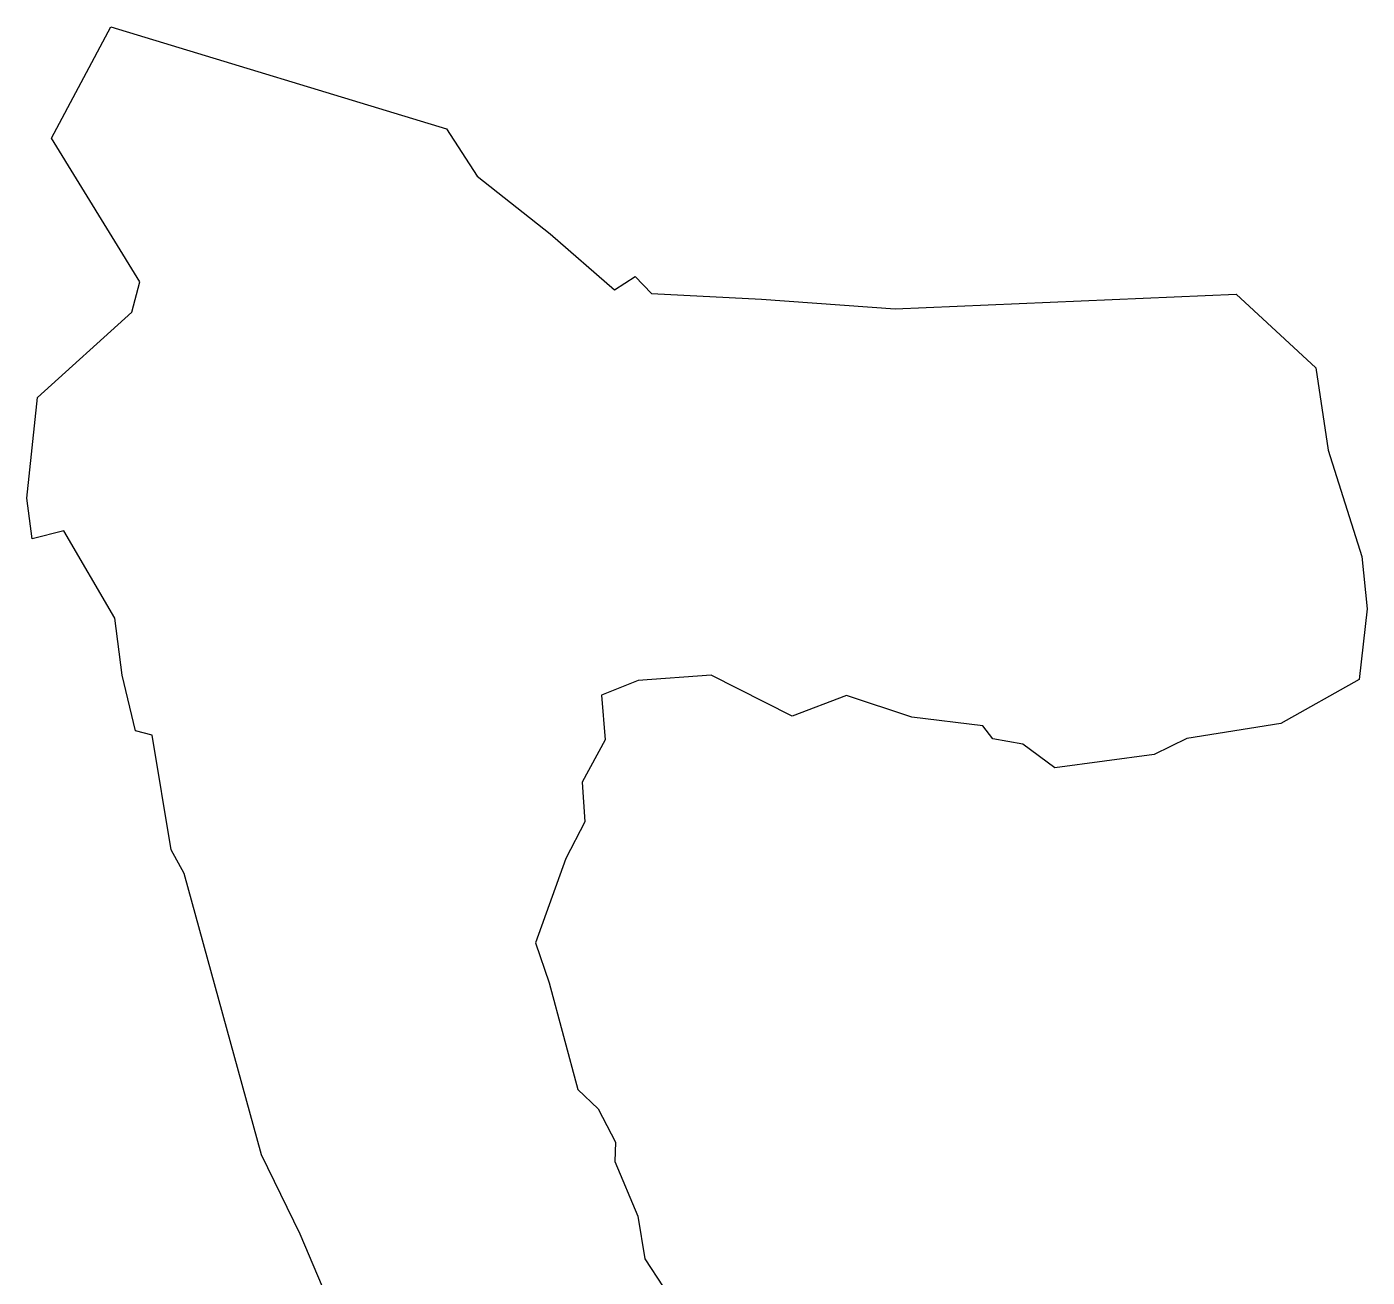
# Model space of a CAD drawing. Header units: metres. Extents: x 340055 to 343408, y 1762327 to 1766604.
# Drawn here: x 341115 to 343408, y 1764465 to 1766604 of the extents above; entities that cross this region are included whole.
import ezdxf

# ---------------------------------------------------------------- set-up
doc = ezdxf.new("R2010")
doc.units = ezdxf.units.M
doc.layers.add('village', color=3, linetype='Continuous')

msp = doc.modelspace()

# ---------------------------------------------------------------- linework, layer by layer
at = {"layer": 'village', "color": 3, "true_color": 0x00ff00}
msp.add_polyline3d([(341673.2, 1764324.9, 0), (341582.7, 1764538.8, 0), (341516.7, 1764674.6, 0), (341384.5, 1765155.8, 0), (341362.1, 1765196.1, 0), (341329.7, 1765392.3, 0), (341301.1, 1765400, 0), (341278.1, 1765495, 0), (341265.9, 1765592.8, 0), (341178.7, 1765742, 0), (341124, 1765728, 0), (341115.1, 1765797.7, 0), (341133.6, 1765970.2, 0), (341294.8, 1766115.8, 0), (341308.7, 1766167.6, 0), (341157.5, 1766413.7, 0), (341258.8, 1766604, 0), (341832.9, 1766429.8, 0), (341885.2, 1766348.3, 0), (342010.4, 1766249.9, 0), (342120.5, 1766153.9, 0), (342155.7, 1766177.2, 0), (342183.7, 1766147.7, 0), (342372.1, 1766138.3, 0), (342600.2, 1766121.9, 0), (343183.7, 1766146.6, 0), (343319.9, 1766020.8, 0), (343341.3, 1765879.9, 0), (343398.5, 1765697.9, 0), (343407.9, 1765608.6, 0), (343394.3, 1765487.7, 0), (343260, 1765412.3, 0), (343099.3, 1765386.8, 0), (343043.4, 1765359.5, 0), (342873.5, 1765336.8, 0), (342819, 1765376.8, 0), (342767.7, 1765386.1, 0), (342750.7, 1765408.5, 0), (342628.9, 1765423.4, 0), (342517.4, 1765460.2, 0), (342424.1, 1765425, 0), (342285.5, 1765495.1, 0), (342160.6, 1765485.7, 0), (342098.4, 1765460.9, 0), (342104.3, 1765384.4, 0), (342065.2, 1765312.2, 0), (342069.4, 1765244.4, 0), (342037.1, 1765181.6, 0), (341985.1, 1765037.2, 0), (342008.7, 1764968.5, 0), (342057.5, 1764786.2, 0), (342092.4, 1764753.1, 0), (342121.8, 1764696.3, 0), (342121, 1764662.9, 0), (342160.3, 1764569.4, 0), (342172.4, 1764496.9, 0), (342234.9, 1764401.1, 0)], dxfattribs=at)

doc.saveas('drawing.dxf')
